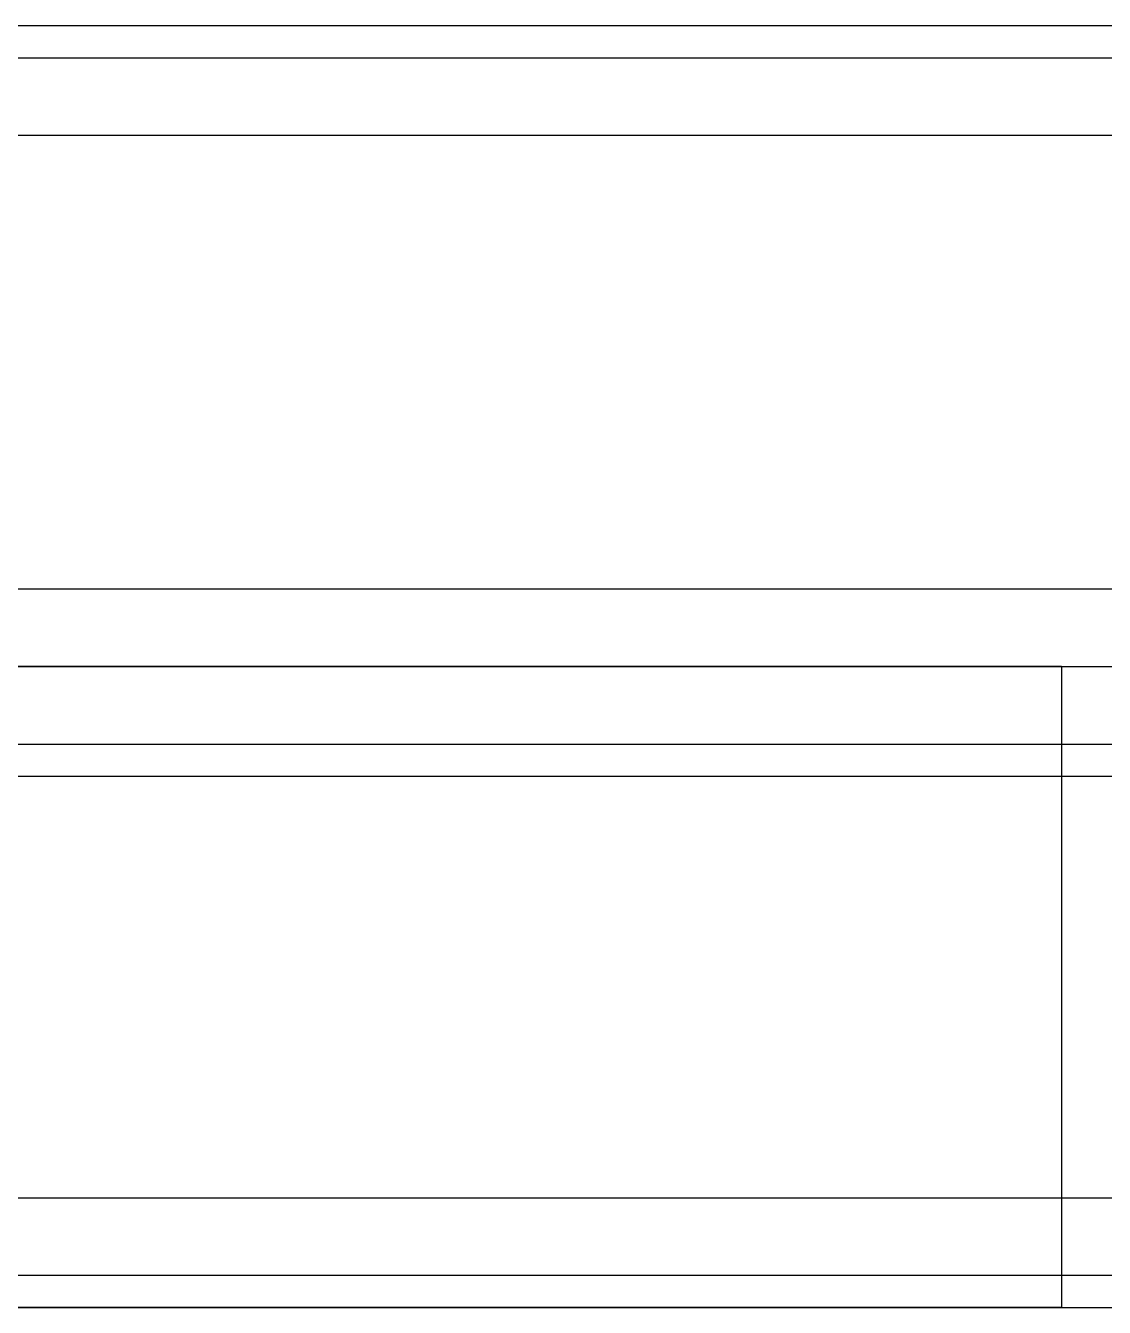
# Model space of a CAD drawing. Header units: millimetres. Extents: x -2000 to 0, y -2 to 2.
# Drawn here: x -376.187 to -372.191, y -2.375 to 2.375 of the extents above; entities that cross this region are included whole.
import ezdxf

# ---------------------------------------------------------------- set-up
doc = ezdxf.new("R2010")
doc.units = ezdxf.units.MM
doc.header["$MEASUREMENT"] = 0
doc.layers.add('2 Meter Open Rail', color=7, linetype='Continuous')

msp = doc.modelspace()

# ---------------------------------------------------------------- linework, layer by layer
at = {"layer": '2 Meter Open Rail', "lineweight": 30}
for p, q in [((-1000, 2.375, 69.9355), (0, 2.375, 69.9355)), ((-2000, 2.375, 20.122), (0, 2.375, 20.122)), ((-2000, 2.375, 19.9355), (0, 2.375, 19.9355)), ((-1000, 2.375, 70.122), (0, 2.375, 70.122)), ((-2000, 2.256, 20.4094), (0, 2.256, 20.4094)), ((-1000, 2.256, 70.4094), (0, 2.256, 70.4094)), ((-2000, 1.9686, 19.5291), (0, 1.9686, 19.5291)), ((-1000, 1.9686, 69.5291), (0, 1.9686, 69.5291)), ((-2000, 0.2874, 22.378), (0, 0.2874, 22.378)), ((-1000, 0.2874, 72.378), (0, 0.2874, 72.378)), ((-2000, 0, 19.5291), (0, 0, 19.5291)), ((-1000, 0, 69.5291), (0, 0, 69.5291)), ((-376.1574, 0, 65.4882), (-376.2171, 0, 65.4583)), ((-376.0971, 0, 65.5165), (-376.1574, 0, 65.4882)), ((-376.0365, 0, 65.5432), (-376.0971, 0, 65.5165)), ((-375.9755, 0, 65.5682), (-376.0365, 0, 65.5432)), ((-375.9142, 0, 65.5916), (-375.9755, 0, 65.5682)), ((-375.8526, 0, 65.6134), (-375.9142, 0, 65.5916)), ((-375.791, 0, 65.6335), (-375.8526, 0, 65.6134)), ((-375.7292, 0, 65.652), (-375.791, 0, 65.6335)), ((-375.6673, 0, 65.6689), (-375.7292, 0, 65.652)), ((-375.6055, 0, 65.6842), (-375.6673, 0, 65.6689)), ((-375.5438, 0, 65.6979), (-375.6055, 0, 65.6842)), ((-375.4822, 0, 65.7101), (-375.5438, 0, 65.6979)), ((-375.4208, 0, 65.7207), (-375.4822, 0, 65.7101)), ((-375.3596, 0, 65.7298), (-375.4208, 0, 65.7207)), ((-375.2987, 0, 65.7374), (-375.3596, 0, 65.7298)), ((-375.2381, 0, 65.7436), (-375.2987, 0, 65.7374)), ((-375.1779, 0, 65.7483), (-375.2381, 0, 65.7436)), ((-375.1181, 0, 65.7517), (-375.1779, 0, 65.7483)), ((-375.0588, 0, 65.7536), (-375.1181, 0, 65.7517)), ((-375, 0, 65.7543), (-375.0588, 0, 65.7536)), ((-374.9412, 0, 65.7536), (-375, 0, 65.7543)), ((-374.8819, 0, 65.7517), (-374.9412, 0, 65.7536)), ((-374.8221, 0, 65.7483), (-374.8819, 0, 65.7517)), ((-374.7619, 0, 65.7436), (-374.8221, 0, 65.7483)), ((-374.7013, 0, 65.7374), (-374.7619, 0, 65.7436)), ((-374.6404, 0, 65.7298), (-374.7013, 0, 65.7374)), ((-374.5792, 0, 65.7207), (-374.6404, 0, 65.7298)), ((-374.5178, 0, 65.7101), (-374.5792, 0, 65.7207)), ((-374.4562, 0, 65.6979), (-374.5178, 0, 65.7101)), ((-374.3945, 0, 65.6842), (-374.4562, 0, 65.6979)), ((-374.3327, 0, 65.6689), (-374.3945, 0, 65.6842)), ((-374.2708, 0, 65.652), (-374.3327, 0, 65.6689)), ((-374.209, 0, 65.6335), (-374.2708, 0, 65.652)), ((-374.1474, 0, 65.6134), (-374.209, 0, 65.6335)), ((-374.0858, 0, 65.5916), (-374.1474, 0, 65.6134)), ((-374.0245, 0, 65.5682), (-374.0858, 0, 65.5916)), ((-373.9635, 0, 65.5432), (-374.0245, 0, 65.5682)), ((-373.9029, 0, 65.5165), (-373.9635, 0, 65.5432)), ((-373.8426, 0, 65.4882), (-373.9029, 0, 65.5165)), ((-373.7829, 0, 65.4583), (-373.8426, 0, 65.4882)), ((-373.7236, 0, 65.4267), (-373.7829, 0, 65.4583)), ((-373.665, 0, 65.3935), (-373.7236, 0, 65.4267)), ((-373.6071, 0, 65.3587), (-373.665, 0, 65.3935)), ((-373.5499, 0, 65.3223), (-373.6071, 0, 65.3587)), ((-373.4935, 0, 65.2844), (-373.5499, 0, 65.3223)), ((-373.438, 0, 65.245), (-373.4935, 0, 65.2844)), ((-373.3833, 0, 65.204), (-373.438, 0, 65.245)), ((-373.3297, 0, 65.1616), (-373.3833, 0, 65.204)), ((-373.2771, 0, 65.1178), (-373.3297, 0, 65.1616)), ((-373.2256, 0, 65.0726), (-373.2771, 0, 65.1178)), ((-373.1753, 0, 65.026), (-373.2256, 0, 65.0726)), ((-373.1262, 0, 64.9781), (-373.1753, 0, 65.026)), ((-373.0783, 0, 64.929), (-373.1262, 0, 64.9781)), ((-373.0317, 0, 64.8787), (-373.0783, 0, 64.929)), ((-372.9865, 0, 64.8272), (-373.0317, 0, 64.8787)), ((-372.9427, 0, 64.7746), (-372.9865, 0, 64.8272)), ((-372.9003, 0, 64.721), (-372.9427, 0, 64.7746)), ((-372.8593, 0, 64.6663), (-372.9003, 0, 64.721)), ((-372.8199, 0, 64.6108), (-372.8593, 0, 64.6663)), ((-372.782, 0, 64.5544), (-372.8199, 0, 64.6108)), ((-372.7456, 0, 64.4972), (-372.782, 0, 64.5544)), ((-372.7108, 0, 64.4393), (-372.7456, 0, 64.4972)), ((-372.6776, 0, 64.3807), (-372.7108, 0, 64.4393)), ((-372.646, 0, 64.3214), (-372.6776, 0, 64.3807)), ((-372.6161, 0, 64.2617), (-372.646, 0, 64.3214)), ((-372.5878, 0, 64.2014), (-372.6161, 0, 64.2617)), ((-372.5611, 0, 64.1408), (-372.5878, 0, 64.2014)), ((-372.5361, 0, 64.0798), (-372.5611, 0, 64.1408)), ((-372.5127, 0, 64.0185), (-372.5361, 0, 64.0798)), ((-372.4909, 0, 63.9569), (-372.5127, 0, 64.0185)), ((-372.4708, 0, 63.8953), (-372.4909, 0, 63.9569)), ((-372.4523, 0, 63.8335), (-372.4708, 0, 63.8953)), ((-372.4354, 0, 63.7716), (-372.4523, 0, 63.8335)), ((-372.4201, 0, 63.7098), (-372.4354, 0, 63.7716)), ((-372.4064, 0, 63.6481), (-372.4201, 0, 63.7098)), ((-372.3942, 0, 63.5865), (-372.4064, 0, 63.6481)), ((-372.3836, 0, 63.5251), (-372.3942, 0, 63.5865)), ((-372.3745, 0, 63.4639), (-372.3836, 0, 63.5251)), ((-372.3669, 0, 63.403), (-372.3745, 0, 63.4639)), ((-372.3607, 0, 63.3424), (-372.3669, 0, 63.403)), ((-372.356, 0, 63.2822), (-372.3607, 0, 63.3424)), ((-372.3526, 0, 63.2224), (-372.356, 0, 63.2822)), ((-372.3507, 0, 63.1631), (-372.3526, 0, 63.2224)), ((-372.35, 0, 56.4043), (-372.3507, 0, 63.1631)), ((-2000, 0, 0.4064), (0, 0, 0.4064)), ((-1000, 0, 50.4064), (0, 0, 50.4064)), ((-376.1574, 0, 15.4882), (-376.2171, 0, 15.4583)), ((-376.2171, 0, 4.0503), (-376.1574, 0, 4.0204)), ((-376.2171, 0, 54.0503), (-376.1574, 0, 54.0204)), ((-376.0971, 0, 15.5165), (-376.1574, 0, 15.4882)), ((-376.1574, 0, 4.0204), (-376.0971, 0, 3.9921)), ((-376.1574, 0, 54.0204), (-376.0971, 0, 53.9921)), ((-376.0365, 0, 15.5432), (-376.0971, 0, 15.5165)), ((-376.0971, 0, 3.9921), (-376.0365, 0, 3.9654)), ((-376.0971, 0, 53.9921), (-376.0365, 0, 53.9654)), ((-375.9755, 0, 15.5682), (-376.0365, 0, 15.5432)), ((-376.0365, 0, 3.9654), (-375.9755, 0, 3.9404)), ((-376.0365, 0, 53.9654), (-375.9755, 0, 53.9404)), ((-375.9142, 0, 15.5916), (-375.9755, 0, 15.5682)), ((-375.9755, 0, 3.9404), (-375.9142, 0, 3.917)), ((-375.9755, 0, 53.9404), (-375.9142, 0, 53.917)), ((-375.8526, 0, 15.6134), (-375.9142, 0, 15.5916)), ((-375.9142, 0, 3.917), (-375.8526, 0, 3.8952)), ((-375.9142, 0, 53.917), (-375.8526, 0, 53.8952)), ((-375.791, 0, 15.6335), (-375.8526, 0, 15.6134)), ((-375.8526, 0, 3.8952), (-375.791, 0, 3.8751)), ((-375.8526, 0, 53.8952), (-375.791, 0, 53.8751)), ((-375.7292, 0, 15.652), (-375.791, 0, 15.6335)), ((-375.791, 0, 3.8751), (-375.7292, 0, 3.8566)), ((-375.791, 0, 53.8751), (-375.7292, 0, 53.8566)), ((-375.6673, 0, 15.6689), (-375.7292, 0, 15.652)), ((-375.7292, 0, 3.8566), (-375.6673, 0, 3.8397)), ((-375.7292, 0, 53.8566), (-375.6673, 0, 53.8397)), ((-375.6055, 0, 15.6842), (-375.6673, 0, 15.6689)), ((-375.6673, 0, 3.8397), (-375.6055, 0, 3.8244)), ((-375.6673, 0, 53.8397), (-375.6055, 0, 53.8244)), ((-375.5438, 0, 15.6979), (-375.6055, 0, 15.6842)), ((-375.6055, 0, 3.8244), (-375.5438, 0, 3.8107)), ((-375.6055, 0, 53.8244), (-375.5438, 0, 53.8107)), ((-375.4822, 0, 15.7101), (-375.5438, 0, 15.6979)), ((-375.5438, 0, 3.8107), (-375.4822, 0, 3.7985)), ((-375.5438, 0, 53.8107), (-375.4822, 0, 53.7985)), ((-375.4208, 0, 15.7207), (-375.4822, 0, 15.7101)), ((-375.4822, 0, 3.7985), (-375.4208, 0, 3.7879)), ((-375.4822, 0, 53.7985), (-375.4208, 0, 53.7879)), ((-375.3596, 0, 15.7298), (-375.4208, 0, 15.7207)), ((-375.4208, 0, 3.7879), (-375.3596, 0, 3.7788)), ((-375.4208, 0, 53.7879), (-375.3596, 0, 53.7788)), ((-375.2987, 0, 15.7374), (-375.3596, 0, 15.7298)), ((-375.3596, 0, 3.7788), (-375.2987, 0, 3.7712)), ((-375.3596, 0, 53.7788), (-375.2987, 0, 53.7712)), ((-375.2381, 0, 15.7436), (-375.2987, 0, 15.7374)), ((-375.2987, 0, 3.7712), (-375.2381, 0, 3.765)), ((-375.2987, 0, 53.7712), (-375.2381, 0, 53.765)), ((-375.1779, 0, 15.7483), (-375.2381, 0, 15.7436)), ((-375.2381, 0, 3.765), (-375.1779, 0, 3.7603)), ((-375.2381, 0, 53.765), (-375.1779, 0, 53.7603)), ((-375.1181, 0, 15.7517), (-375.1779, 0, 15.7483)), ((-375.1779, 0, 3.7603), (-375.1181, 0, 3.7569)), ((-375.1779, 0, 53.7603), (-375.1181, 0, 53.7569)), ((-375.0588, 0, 15.7536), (-375.1181, 0, 15.7517)), ((-375.1181, 0, 3.7569), (-375.0588, 0, 3.755)), ((-375.1181, 0, 53.7569), (-375.0588, 0, 53.755)), ((-375, 0, 15.7543), (-375.0588, 0, 15.7536)), ((-375.0588, 0, 3.755), (-375, 0, 3.7543)), ((-375.0588, 0, 53.755), (-375, 0, 53.7543)), ((-374.9412, 0, 15.7536), (-375, 0, 15.7543)), ((-375, 0, 3.7543), (-374.9412, 0, 3.755)), ((-375, 0, 53.7543), (-374.9412, 0, 53.755)), ((-374.8819, 0, 15.7517), (-374.9412, 0, 15.7536)), ((-374.9412, 0, 3.755), (-374.8819, 0, 3.7569)), ((-374.9412, 0, 53.755), (-374.8819, 0, 53.7569)), ((-374.8221, 0, 15.7483), (-374.8819, 0, 15.7517)), ((-374.8819, 0, 3.7569), (-374.8221, 0, 3.7603)), ((-374.8819, 0, 53.7569), (-374.8221, 0, 53.7603)), ((-374.7619, 0, 15.7436), (-374.8221, 0, 15.7483)), ((-374.8221, 0, 3.7603), (-374.7619, 0, 3.765)), ((-374.8221, 0, 53.7603), (-374.7619, 0, 53.765)), ((-374.7013, 0, 15.7374), (-374.7619, 0, 15.7436)), ((-374.7619, 0, 3.765), (-374.7013, 0, 3.7712)), ((-374.7619, 0, 53.765), (-374.7013, 0, 53.7712)), ((-374.6404, 0, 15.7298), (-374.7013, 0, 15.7374)), ((-374.7013, 0, 3.7712), (-374.6404, 0, 3.7788)), ((-374.7013, 0, 53.7712), (-374.6404, 0, 53.7788)), ((-374.5792, 0, 15.7207), (-374.6404, 0, 15.7298)), ((-374.6404, 0, 3.7788), (-374.5792, 0, 3.7879)), ((-374.6404, 0, 53.7788), (-374.5792, 0, 53.7879)), ((-374.5178, 0, 15.7101), (-374.5792, 0, 15.7207)), ((-374.5792, 0, 3.7879), (-374.5178, 0, 3.7985)), ((-374.5792, 0, 53.7879), (-374.5178, 0, 53.7985)), ((-374.4562, 0, 15.6979), (-374.5178, 0, 15.7101)), ((-374.5178, 0, 3.7985), (-374.4562, 0, 3.8107)), ((-374.5178, 0, 53.7985), (-374.4562, 0, 53.8107)), ((-374.3945, 0, 15.6842), (-374.4562, 0, 15.6979)), ((-374.4562, 0, 3.8107), (-374.3945, 0, 3.8244)), ((-374.4562, 0, 53.8107), (-374.3945, 0, 53.8244)), ((-374.3327, 0, 15.6689), (-374.3945, 0, 15.6842)), ((-374.3945, 0, 3.8244), (-374.3327, 0, 3.8397)), ((-374.3945, 0, 53.8244), (-374.3327, 0, 53.8397)), ((-374.2708, 0, 15.652), (-374.3327, 0, 15.6689)), ((-374.3327, 0, 3.8397), (-374.2708, 0, 3.8566)), ((-374.3327, 0, 53.8397), (-374.2708, 0, 53.8566)), ((-374.209, 0, 15.6335), (-374.2708, 0, 15.652)), ((-374.2708, 0, 3.8566), (-374.209, 0, 3.8751)), ((-374.2708, 0, 53.8566), (-374.209, 0, 53.8751)), ((-374.1474, 0, 15.6134), (-374.209, 0, 15.6335)), ((-374.209, 0, 3.8751), (-374.1474, 0, 3.8952)), ((-374.209, 0, 53.8751), (-374.1474, 0, 53.8952)), ((-374.0858, 0, 15.5916), (-374.1474, 0, 15.6134)), ((-374.1474, 0, 3.8952), (-374.0858, 0, 3.917)), ((-374.1474, 0, 53.8952), (-374.0858, 0, 53.917)), ((-374.0245, 0, 15.5682), (-374.0858, 0, 15.5916)), ((-374.0858, 0, 3.917), (-374.0245, 0, 3.9404)), ((-374.0858, 0, 53.917), (-374.0245, 0, 53.9404)), ((-373.9635, 0, 15.5432), (-374.0245, 0, 15.5682)), ((-374.0245, 0, 3.9404), (-373.9635, 0, 3.9654)), ((-374.0245, 0, 53.9404), (-373.9635, 0, 53.9654)), ((-373.9029, 0, 15.5165), (-373.9635, 0, 15.5432)), ((-373.9635, 0, 3.9654), (-373.9029, 0, 3.9921)), ((-373.9635, 0, 53.9654), (-373.9029, 0, 53.9921)), ((-373.8426, 0, 15.4882), (-373.9029, 0, 15.5165)), ((-373.9029, 0, 3.9921), (-373.8426, 0, 4.0204)), ((-373.9029, 0, 53.9921), (-373.8426, 0, 54.0204)), ((-373.7829, 0, 15.4583), (-373.8426, 0, 15.4882)), ((-373.8426, 0, 4.0204), (-373.7829, 0, 4.0503)), ((-373.8426, 0, 54.0204), (-373.7829, 0, 54.0503)), ((-373.7236, 0, 15.4267), (-373.7829, 0, 15.4583)), ((-373.7829, 0, 4.0503), (-373.7236, 0, 4.0819)), ((-373.7829, 0, 54.0503), (-373.7236, 0, 54.0819)), ((-373.665, 0, 15.3935), (-373.7236, 0, 15.4267)), ((-373.7236, 0, 4.0819), (-373.665, 0, 4.1151)), ((-373.7236, 0, 54.0819), (-373.665, 0, 54.1151)), ((-373.6071, 0, 15.3587), (-373.665, 0, 15.3935)), ((-373.665, 0, 4.1151), (-373.6071, 0, 4.1499)), ((-373.665, 0, 54.1151), (-373.6071, 0, 54.1499)), ((-373.5499, 0, 15.3223), (-373.6071, 0, 15.3587)), ((-373.6071, 0, 4.1499), (-373.5499, 0, 4.1863)), ((-373.6071, 0, 54.1499), (-373.5499, 0, 54.1863)), ((-373.4935, 0, 15.2844), (-373.5499, 0, 15.3223)), ((-373.5499, 0, 4.1863), (-373.4935, 0, 4.2242)), ((-373.5499, 0, 54.1863), (-373.4935, 0, 54.2242)), ((-373.438, 0, 15.245), (-373.4935, 0, 15.2844)), ((-373.4935, 0, 4.2242), (-373.438, 0, 4.2636)), ((-373.4935, 0, 54.2242), (-373.438, 0, 54.2636)), ((-373.3833, 0, 15.204), (-373.438, 0, 15.245)), ((-373.438, 0, 4.2636), (-373.3833, 0, 4.3046)), ((-373.438, 0, 54.2636), (-373.3833, 0, 54.3046)), ((-373.3297, 0, 15.1616), (-373.3833, 0, 15.204)), ((-373.3833, 0, 4.3046), (-373.3297, 0, 4.347)), ((-373.3833, 0, 54.3046), (-373.3297, 0, 54.347)), ((-373.2771, 0, 15.1178), (-373.3297, 0, 15.1616)), ((-373.3297, 0, 4.347), (-373.2771, 0, 4.3908)), ((-373.3297, 0, 54.347), (-373.2771, 0, 54.3908)), ((-373.2256, 0, 15.0726), (-373.2771, 0, 15.1178)), ((-373.2771, 0, 4.3908), (-373.2256, 0, 4.436)), ((-373.2771, 0, 54.3908), (-373.2256, 0, 54.436)), ((-373.1753, 0, 15.026), (-373.2256, 0, 15.0726)), ((-373.2256, 0, 4.436), (-373.1753, 0, 4.4826)), ((-373.2256, 0, 54.436), (-373.1753, 0, 54.4826)), ((-373.1262, 0, 14.9781), (-373.1753, 0, 15.026)), ((-373.1753, 0, 4.4826), (-373.1262, 0, 4.5305)), ((-373.1753, 0, 54.4826), (-373.1262, 0, 54.5305)), ((-373.0783, 0, 14.929), (-373.1262, 0, 14.9781)), ((-373.1262, 0, 4.5305), (-373.0783, 0, 4.5796)), ((-373.1262, 0, 54.5305), (-373.0783, 0, 54.5796)), ((-373.0317, 0, 14.8787), (-373.0783, 0, 14.929)), ((-373.0783, 0, 4.5796), (-373.0317, 0, 4.6299)), ((-373.0783, 0, 54.5796), (-373.0317, 0, 54.6299)), ((-372.9865, 0, 14.8272), (-373.0317, 0, 14.8787)), ((-373.0317, 0, 4.6299), (-372.9865, 0, 4.6814)), ((-373.0317, 0, 54.6299), (-372.9865, 0, 54.6814)), ((-372.9427, 0, 14.7746), (-372.9865, 0, 14.8272)), ((-372.9865, 0, 4.6814), (-372.9427, 0, 4.734)), ((-372.9865, 0, 54.6814), (-372.9427, 0, 54.734)), ((-372.9003, 0, 14.721), (-372.9427, 0, 14.7746)), ((-372.9427, 0, 4.734), (-372.9003, 0, 4.7876)), ((-372.9427, 0, 54.734), (-372.9003, 0, 54.7876)), ((-372.8593, 0, 14.6663), (-372.9003, 0, 14.721)), ((-372.9003, 0, 4.7876), (-372.8593, 0, 4.8423)), ((-372.9003, 0, 54.7876), (-372.8593, 0, 54.8423)), ((-372.8199, 0, 14.6108), (-372.8593, 0, 14.6663)), ((-372.8593, 0, 4.8423), (-372.8199, 0, 4.8978)), ((-372.8593, 0, 54.8423), (-372.8199, 0, 54.8978)), ((-372.782, 0, 14.5544), (-372.8199, 0, 14.6108)), ((-372.8199, 0, 4.8978), (-372.782, 0, 4.9542)), ((-372.8199, 0, 54.8978), (-372.782, 0, 54.9542)), ((-372.7456, 0, 14.4972), (-372.782, 0, 14.5544)), ((-372.782, 0, 4.9542), (-372.7456, 0, 5.0114)), ((-372.782, 0, 54.9542), (-372.7456, 0, 55.0114)), ((-372.7108, 0, 14.4393), (-372.7456, 0, 14.4972)), ((-372.7456, 0, 5.0114), (-372.7108, 0, 5.0693)), ((-372.7456, 0, 55.0114), (-372.7108, 0, 55.0693)), ((-372.6776, 0, 14.3807), (-372.7108, 0, 14.4393)), ((-372.7108, 0, 5.0693), (-372.6776, 0, 5.1279)), ((-372.7108, 0, 55.0693), (-372.6776, 0, 55.1279)), ((-372.646, 0, 14.3214), (-372.6776, 0, 14.3807)), ((-372.6776, 0, 5.1279), (-372.646, 0, 5.1872)), ((-372.6776, 0, 55.1279), (-372.646, 0, 55.1872)), ((-372.6161, 0, 14.2617), (-372.646, 0, 14.3214)), ((-372.646, 0, 5.1872), (-372.6161, 0, 5.2469)), ((-372.646, 0, 55.1872), (-372.6161, 0, 55.2469)), ((-372.5878, 0, 14.2014), (-372.6161, 0, 14.2617)), ((-372.6161, 0, 5.2469), (-372.5878, 0, 5.3072)), ((-372.6161, 0, 55.2469), (-372.5878, 0, 55.3072)), ((-372.5611, 0, 14.1408), (-372.5878, 0, 14.2014)), ((-372.5878, 0, 5.3072), (-372.5611, 0, 5.3678)), ((-372.5878, 0, 55.3072), (-372.5611, 0, 55.3678)), ((-372.5361, 0, 14.0798), (-372.5611, 0, 14.1408)), ((-372.5611, 0, 5.3678), (-372.5361, 0, 5.4288)), ((-372.5611, 0, 55.3678), (-372.5361, 0, 55.4288)), ((-372.5127, 0, 14.0185), (-372.5361, 0, 14.0798)), ((-372.5361, 0, 5.4288), (-372.5127, 0, 5.4901)), ((-372.5361, 0, 55.4288), (-372.5127, 0, 55.4901)), ((-372.4909, 0, 13.9569), (-372.5127, 0, 14.0185)), ((-372.5127, 0, 5.4901), (-372.4909, 0, 5.5517)), ((-372.5127, 0, 55.4901), (-372.4909, 0, 55.5517)), ((-372.4708, 0, 13.8953), (-372.4909, 0, 13.9569)), ((-372.4909, 0, 5.5517), (-372.4708, 0, 5.6133)), ((-372.4909, 0, 55.5517), (-372.4708, 0, 55.6133)), ((-372.4523, 0, 13.8335), (-372.4708, 0, 13.8953)), ((-372.4708, 0, 5.6133), (-372.4523, 0, 5.6751)), ((-372.4708, 0, 55.6133), (-372.4523, 0, 55.6751)), ((-372.4354, 0, 13.7716), (-372.4523, 0, 13.8335)), ((-372.4523, 0, 5.6751), (-372.4354, 0, 5.737)), ((-372.4523, 0, 55.6751), (-372.4354, 0, 55.737)), ((-372.4201, 0, 13.7098), (-372.4354, 0, 13.7716)), ((-372.4354, 0, 5.737), (-372.4201, 0, 5.7988)), ((-372.4354, 0, 55.737), (-372.4201, 0, 55.7988)), ((-372.4064, 0, 13.6481), (-372.4201, 0, 13.7098)), ((-372.4201, 0, 5.7988), (-372.4064, 0, 5.8605)), ((-372.4201, 0, 55.7988), (-372.4064, 0, 55.8605)), ((-372.3942, 0, 13.5865), (-372.4064, 0, 13.6481)), ((-372.4064, 0, 5.8605), (-372.3942, 0, 5.9221)), ((-372.4064, 0, 55.8605), (-372.3942, 0, 55.9221)), ((-372.3836, 0, 13.5251), (-372.3942, 0, 13.5865)), ((-372.3942, 0, 5.9221), (-372.3836, 0, 5.9835)), ((-372.3942, 0, 55.9221), (-372.3836, 0, 55.9835)), ((-372.3745, 0, 13.4639), (-372.3836, 0, 13.5251)), ((-372.3836, 0, 5.9835), (-372.3745, 0, 6.0447)), ((-372.3836, 0, 55.9835), (-372.3745, 0, 56.0447)), ((-372.3669, 0, 13.403), (-372.3745, 0, 13.4639)), ((-372.3745, 0, 6.0447), (-372.3669, 0, 6.1056)), ((-372.3745, 0, 56.0447), (-372.3669, 0, 56.1056)), ((-372.3607, 0, 13.3424), (-372.3669, 0, 13.403)), ((-372.3669, 0, 6.1056), (-372.3607, 0, 6.1662)), ((-372.3669, 0, 56.1056), (-372.3607, 0, 56.1662)), ((-372.356, 0, 13.2822), (-372.3607, 0, 13.3424)), ((-372.3607, 0, 6.1662), (-372.356, 0, 6.2264)), ((-372.3607, 0, 56.1662), (-372.356, 0, 56.2264)), ((-372.3526, 0, 13.2224), (-372.356, 0, 13.2822)), ((-372.356, 0, 6.2264), (-372.3526, 0, 6.2862)), ((-372.356, 0, 56.2264), (-372.3526, 0, 56.2862)), ((-372.3507, 0, 13.1631), (-372.3526, 0, 13.2224)), ((-372.3526, 0, 6.2862), (-372.3507, 0, 6.3455)), ((-372.3526, 0, 56.2862), (-372.3507, 0, 56.3455)), ((-372.35, 0, 6.4043), (-372.3507, 0, 13.1631)), ((-372.3507, 0, 6.3455), (-372.35, 0, 6.4043)), ((-372.3507, 0, 56.3455), (-372.35, 0, 56.4043)), ((-372.35, 0, 6.4043), (-372.35, -2.375, 6.4043)), ((-372.35, 0, 13.1043), (-372.35, -2.375, 13.1043)), ((-372.35, 0, 56.4043), (-372.35, -2.375, 56.4043)), ((-372.35, 0, 63.1043), (-372.35, -2.375, 63.1043)), ((-2000, -0.2874, 22.378), (0, -0.2874, 22.378)), ((-1000, -0.2874, 72.378), (0, -0.2874, 72.378)), ((-2000, -0.4064), (0, -0.4064)), ((-1000, -0.4064, 50), (0, -0.4064, 50)), ((-2000, -1.9686), (0, -1.9686)), ((-1000, -1.9686, 50), (0, -1.9686, 50)), ((-2000, -2.256, 20.4094), (0, -2.256, 20.4094)), ((-1000, -2.256, 70.4094), (0, -2.256, 70.4094)), ((-2000, -2.375, 0.4064), (0, -2.375, 0.4064)), ((-2000, -2.375, 20.122), (0, -2.375, 20.122)), ((-1000, -2.375, 50.4064), (0, -2.375, 50.4064)), ((-1000, -2.375, 70.122), (0, -2.375, 70.122)), ((-376.1574, -2.375, 4.0204), (-376.2171, -2.375, 4.0503)), ((-376.2171, -2.375, 15.4583), (-376.1574, -2.375, 15.4882)), ((-376.1574, -2.375, 54.0204), (-376.2171, -2.375, 54.0503)), ((-376.2171, -2.375, 65.4583), (-376.1574, -2.375, 65.4882)), ((-376.0971, -2.375, 3.9921), (-376.1574, -2.375, 4.0204)), ((-376.1574, -2.375, 15.4882), (-376.0971, -2.375, 15.5165)), ((-376.0971, -2.375, 53.9921), (-376.1574, -2.375, 54.0204)), ((-376.1574, -2.375, 65.4882), (-376.0971, -2.375, 65.5165)), ((-376.0365, -2.375, 3.9654), (-376.0971, -2.375, 3.9921)), ((-376.0971, -2.375, 15.5165), (-376.0365, -2.375, 15.5432)), ((-376.0365, -2.375, 53.9654), (-376.0971, -2.375, 53.9921)), ((-376.0971, -2.375, 65.5165), (-376.0365, -2.375, 65.5432)), ((-375.9755, -2.375, 3.9404), (-376.0365, -2.375, 3.9654)), ((-376.0365, -2.375, 15.5432), (-375.9755, -2.375, 15.5682)), ((-375.9755, -2.375, 53.9404), (-376.0365, -2.375, 53.9654)), ((-376.0365, -2.375, 65.5432), (-375.9755, -2.375, 65.5682)), ((-375.9142, -2.375, 3.917), (-375.9755, -2.375, 3.9404)), ((-375.9755, -2.375, 15.5682), (-375.9142, -2.375, 15.5916)), ((-375.9142, -2.375, 53.917), (-375.9755, -2.375, 53.9404)), ((-375.9755, -2.375, 65.5682), (-375.9142, -2.375, 65.5916)), ((-375.8526, -2.375, 3.8952), (-375.9142, -2.375, 3.917)), ((-375.9142, -2.375, 15.5916), (-375.8526, -2.375, 15.6134)), ((-375.8526, -2.375, 53.8952), (-375.9142, -2.375, 53.917)), ((-375.9142, -2.375, 65.5916), (-375.8526, -2.375, 65.6134)), ((-375.791, -2.375, 3.8751), (-375.8526, -2.375, 3.8952)), ((-375.8526, -2.375, 15.6134), (-375.791, -2.375, 15.6335)), ((-375.791, -2.375, 53.8751), (-375.8526, -2.375, 53.8952)), ((-375.8526, -2.375, 65.6134), (-375.791, -2.375, 65.6335)), ((-375.7292, -2.375, 3.8566), (-375.791, -2.375, 3.8751)), ((-375.791, -2.375, 15.6335), (-375.7292, -2.375, 15.652)), ((-375.7292, -2.375, 53.8566), (-375.791, -2.375, 53.8751)), ((-375.791, -2.375, 65.6335), (-375.7292, -2.375, 65.652)), ((-375.6673, -2.375, 3.8397), (-375.7292, -2.375, 3.8566)), ((-375.7292, -2.375, 15.652), (-375.6673, -2.375, 15.6689)), ((-375.6673, -2.375, 53.8397), (-375.7292, -2.375, 53.8566)), ((-375.7292, -2.375, 65.652), (-375.6673, -2.375, 65.6689)), ((-375.6055, -2.375, 3.8244), (-375.6673, -2.375, 3.8397)), ((-375.6673, -2.375, 15.6689), (-375.6055, -2.375, 15.6842)), ((-375.6055, -2.375, 53.8244), (-375.6673, -2.375, 53.8397)), ((-375.6673, -2.375, 65.6689), (-375.6055, -2.375, 65.6842)), ((-375.5438, -2.375, 3.8107), (-375.6055, -2.375, 3.8244)), ((-375.6055, -2.375, 15.6842), (-375.5438, -2.375, 15.6979)), ((-375.5438, -2.375, 53.8107), (-375.6055, -2.375, 53.8244)), ((-375.6055, -2.375, 65.6842), (-375.5438, -2.375, 65.6979)), ((-375.4822, -2.375, 3.7985), (-375.5438, -2.375, 3.8107)), ((-375.5438, -2.375, 15.6979), (-375.4822, -2.375, 15.7101)), ((-375.4822, -2.375, 53.7985), (-375.5438, -2.375, 53.8107)), ((-375.5438, -2.375, 65.6979), (-375.4822, -2.375, 65.7101)), ((-375.4208, -2.375, 3.7879), (-375.4822, -2.375, 3.7985)), ((-375.4822, -2.375, 15.7101), (-375.4208, -2.375, 15.7207)), ((-375.4208, -2.375, 53.7879), (-375.4822, -2.375, 53.7985)), ((-375.4822, -2.375, 65.7101), (-375.4208, -2.375, 65.7207)), ((-375.3596, -2.375, 3.7788), (-375.4208, -2.375, 3.7879)), ((-375.4208, -2.375, 15.7207), (-375.3596, -2.375, 15.7298)), ((-375.3596, -2.375, 53.7788), (-375.4208, -2.375, 53.7879)), ((-375.4208, -2.375, 65.7207), (-375.3596, -2.375, 65.7298)), ((-375.2987, -2.375, 3.7712), (-375.3596, -2.375, 3.7788)), ((-375.3596, -2.375, 15.7298), (-375.2987, -2.375, 15.7374)), ((-375.2987, -2.375, 53.7712), (-375.3596, -2.375, 53.7788)), ((-375.3596, -2.375, 65.7298), (-375.2987, -2.375, 65.7374)), ((-375.2381, -2.375, 3.765), (-375.2987, -2.375, 3.7712)), ((-375.2987, -2.375, 15.7374), (-375.2381, -2.375, 15.7436)), ((-375.2381, -2.375, 53.765), (-375.2987, -2.375, 53.7712)), ((-375.2987, -2.375, 65.7374), (-375.2381, -2.375, 65.7436)), ((-375.1779, -2.375, 3.7603), (-375.2381, -2.375, 3.765)), ((-375.2381, -2.375, 15.7436), (-375.1779, -2.375, 15.7483)), ((-375.1779, -2.375, 53.7603), (-375.2381, -2.375, 53.765)), ((-375.2381, -2.375, 65.7436), (-375.1779, -2.375, 65.7483)), ((-375.1181, -2.375, 3.7569), (-375.1779, -2.375, 3.7603)), ((-375.1779, -2.375, 15.7483), (-375.1181, -2.375, 15.7517)), ((-375.1181, -2.375, 53.7569), (-375.1779, -2.375, 53.7603)), ((-375.1779, -2.375, 65.7483), (-375.1181, -2.375, 65.7517)), ((-375.0588, -2.375, 3.755), (-375.1181, -2.375, 3.7569)), ((-375.1181, -2.375, 15.7517), (-375.0588, -2.375, 15.7536)), ((-375.0588, -2.375, 53.755), (-375.1181, -2.375, 53.7569)), ((-375.1181, -2.375, 65.7517), (-375.0588, -2.375, 65.7536)), ((-375, -2.375, 3.7543), (-375.0588, -2.375, 3.755)), ((-375.0588, -2.375, 15.7536), (-375, -2.375, 15.7543)), ((-375, -2.375, 53.7543), (-375.0588, -2.375, 53.755)), ((-375.0588, -2.375, 65.7536), (-375, -2.375, 65.7543)), ((-374.9412, -2.375, 3.755), (-375, -2.375, 3.7543)), ((-375, -2.375, 15.7543), (-374.9412, -2.375, 15.7536)), ((-374.9412, -2.375, 53.755), (-375, -2.375, 53.7543)), ((-375, -2.375, 65.7543), (-374.9412, -2.375, 65.7536)), ((-374.8819, -2.375, 3.7569), (-374.9412, -2.375, 3.755)), ((-374.9412, -2.375, 15.7536), (-374.8819, -2.375, 15.7517)), ((-374.8819, -2.375, 53.7569), (-374.9412, -2.375, 53.755)), ((-374.9412, -2.375, 65.7536), (-374.8819, -2.375, 65.7517)), ((-374.8221, -2.375, 3.7603), (-374.8819, -2.375, 3.7569)), ((-374.8819, -2.375, 15.7517), (-374.8221, -2.375, 15.7483)), ((-374.8221, -2.375, 53.7603), (-374.8819, -2.375, 53.7569)), ((-374.8819, -2.375, 65.7517), (-374.8221, -2.375, 65.7483)), ((-374.7619, -2.375, 3.765), (-374.8221, -2.375, 3.7603)), ((-374.8221, -2.375, 15.7483), (-374.7619, -2.375, 15.7436)), ((-374.7619, -2.375, 53.765), (-374.8221, -2.375, 53.7603)), ((-374.8221, -2.375, 65.7483), (-374.7619, -2.375, 65.7436)), ((-374.7013, -2.375, 3.7712), (-374.7619, -2.375, 3.765)), ((-374.7619, -2.375, 15.7436), (-374.7013, -2.375, 15.7374)), ((-374.7013, -2.375, 53.7712), (-374.7619, -2.375, 53.765)), ((-374.7619, -2.375, 65.7436), (-374.7013, -2.375, 65.7374)), ((-374.6404, -2.375, 3.7788), (-374.7013, -2.375, 3.7712)), ((-374.7013, -2.375, 15.7374), (-374.6404, -2.375, 15.7298)), ((-374.6404, -2.375, 53.7788), (-374.7013, -2.375, 53.7712)), ((-374.7013, -2.375, 65.7374), (-374.6404, -2.375, 65.7298)), ((-374.5792, -2.375, 3.7879), (-374.6404, -2.375, 3.7788)), ((-374.6404, -2.375, 15.7298), (-374.5792, -2.375, 15.7207)), ((-374.5792, -2.375, 53.7879), (-374.6404, -2.375, 53.7788)), ((-374.6404, -2.375, 65.7298), (-374.5792, -2.375, 65.7207)), ((-374.5178, -2.375, 3.7985), (-374.5792, -2.375, 3.7879)), ((-374.5792, -2.375, 15.7207), (-374.5178, -2.375, 15.7101)), ((-374.5178, -2.375, 53.7985), (-374.5792, -2.375, 53.7879)), ((-374.5792, -2.375, 65.7207), (-374.5178, -2.375, 65.7101)), ((-374.4562, -2.375, 3.8107), (-374.5178, -2.375, 3.7985)), ((-374.5178, -2.375, 15.7101), (-374.4562, -2.375, 15.6979)), ((-374.4562, -2.375, 53.8107), (-374.5178, -2.375, 53.7985)), ((-374.5178, -2.375, 65.7101), (-374.4562, -2.375, 65.6979)), ((-374.3945, -2.375, 3.8244), (-374.4562, -2.375, 3.8107)), ((-374.4562, -2.375, 15.6979), (-374.3945, -2.375, 15.6842)), ((-374.3945, -2.375, 53.8244), (-374.4562, -2.375, 53.8107)), ((-374.4562, -2.375, 65.6979), (-374.3945, -2.375, 65.6842)), ((-374.3327, -2.375, 3.8397), (-374.3945, -2.375, 3.8244)), ((-374.3945, -2.375, 15.6842), (-374.3327, -2.375, 15.6689)), ((-374.3327, -2.375, 53.8397), (-374.3945, -2.375, 53.8244)), ((-374.3945, -2.375, 65.6842), (-374.3327, -2.375, 65.6689)), ((-374.2708, -2.375, 3.8566), (-374.3327, -2.375, 3.8397)), ((-374.3327, -2.375, 15.6689), (-374.2708, -2.375, 15.652)), ((-374.2708, -2.375, 53.8566), (-374.3327, -2.375, 53.8397)), ((-374.3327, -2.375, 65.6689), (-374.2708, -2.375, 65.652)), ((-374.209, -2.375, 3.8751), (-374.2708, -2.375, 3.8566)), ((-374.2708, -2.375, 15.652), (-374.209, -2.375, 15.6335)), ((-374.209, -2.375, 53.8751), (-374.2708, -2.375, 53.8566)), ((-374.2708, -2.375, 65.652), (-374.209, -2.375, 65.6335)), ((-374.1474, -2.375, 3.8952), (-374.209, -2.375, 3.8751)), ((-374.209, -2.375, 15.6335), (-374.1474, -2.375, 15.6134)), ((-374.1474, -2.375, 53.8952), (-374.209, -2.375, 53.8751)), ((-374.209, -2.375, 65.6335), (-374.1474, -2.375, 65.6134)), ((-374.0858, -2.375, 3.917), (-374.1474, -2.375, 3.8952)), ((-374.1474, -2.375, 15.6134), (-374.0858, -2.375, 15.5916)), ((-374.0858, -2.375, 53.917), (-374.1474, -2.375, 53.8952)), ((-374.1474, -2.375, 65.6134), (-374.0858, -2.375, 65.5916)), ((-374.0245, -2.375, 3.9404), (-374.0858, -2.375, 3.917)), ((-374.0858, -2.375, 15.5916), (-374.0245, -2.375, 15.5682)), ((-374.0245, -2.375, 53.9404), (-374.0858, -2.375, 53.917)), ((-374.0858, -2.375, 65.5916), (-374.0245, -2.375, 65.5682)), ((-373.9635, -2.375, 3.9654), (-374.0245, -2.375, 3.9404)), ((-374.0245, -2.375, 15.5682), (-373.9635, -2.375, 15.5432)), ((-373.9635, -2.375, 53.9654), (-374.0245, -2.375, 53.9404)), ((-374.0245, -2.375, 65.5682), (-373.9635, -2.375, 65.5432)), ((-373.9029, -2.375, 3.9921), (-373.9635, -2.375, 3.9654)), ((-373.9635, -2.375, 15.5432), (-373.9029, -2.375, 15.5165)), ((-373.9029, -2.375, 53.9921), (-373.9635, -2.375, 53.9654)), ((-373.9635, -2.375, 65.5432), (-373.9029, -2.375, 65.5165)), ((-373.8426, -2.375, 4.0204), (-373.9029, -2.375, 3.9921)), ((-373.9029, -2.375, 15.5165), (-373.8426, -2.375, 15.4882)), ((-373.8426, -2.375, 54.0204), (-373.9029, -2.375, 53.9921)), ((-373.9029, -2.375, 65.5165), (-373.8426, -2.375, 65.4882)), ((-373.7829, -2.375, 4.0503), (-373.8426, -2.375, 4.0204)), ((-373.8426, -2.375, 15.4882), (-373.7829, -2.375, 15.4583)), ((-373.7829, -2.375, 54.0503), (-373.8426, -2.375, 54.0204)), ((-373.8426, -2.375, 65.4882), (-373.7829, -2.375, 65.4583)), ((-373.7236, -2.375, 4.0819), (-373.7829, -2.375, 4.0503)), ((-373.7829, -2.375, 15.4583), (-373.7236, -2.375, 15.4267)), ((-373.7236, -2.375, 54.0819), (-373.7829, -2.375, 54.0503)), ((-373.7829, -2.375, 65.4583), (-373.7236, -2.375, 65.4267)), ((-373.665, -2.375, 4.1151), (-373.7236, -2.375, 4.0819)), ((-373.7236, -2.375, 15.4267), (-373.665, -2.375, 15.3935)), ((-373.665, -2.375, 54.1151), (-373.7236, -2.375, 54.0819)), ((-373.7236, -2.375, 65.4267), (-373.665, -2.375, 65.3935)), ((-373.6071, -2.375, 4.1499), (-373.665, -2.375, 4.1151)), ((-373.665, -2.375, 15.3935), (-373.6071, -2.375, 15.3587)), ((-373.6071, -2.375, 54.1499), (-373.665, -2.375, 54.1151)), ((-373.665, -2.375, 65.3935), (-373.6071, -2.375, 65.3587)), ((-373.5499, -2.375, 4.1863), (-373.6071, -2.375, 4.1499)), ((-373.6071, -2.375, 15.3587), (-373.5499, -2.375, 15.3223)), ((-373.5499, -2.375, 54.1863), (-373.6071, -2.375, 54.1499)), ((-373.6071, -2.375, 65.3587), (-373.5499, -2.375, 65.3223)), ((-373.4935, -2.375, 4.2242), (-373.5499, -2.375, 4.1863)), ((-373.5499, -2.375, 15.3223), (-373.4935, -2.375, 15.2844)), ((-373.4935, -2.375, 54.2242), (-373.5499, -2.375, 54.1863)), ((-373.5499, -2.375, 65.3223), (-373.4935, -2.375, 65.2844)), ((-373.438, -2.375, 4.2636), (-373.4935, -2.375, 4.2242)), ((-373.4935, -2.375, 15.2844), (-373.438, -2.375, 15.245)), ((-373.438, -2.375, 54.2636), (-373.4935, -2.375, 54.2242)), ((-373.4935, -2.375, 65.2844), (-373.438, -2.375, 65.245)), ((-373.3833, -2.375, 4.3046), (-373.438, -2.375, 4.2636)), ((-373.438, -2.375, 15.245), (-373.3833, -2.375, 15.204)), ((-373.3833, -2.375, 54.3046), (-373.438, -2.375, 54.2636)), ((-373.438, -2.375, 65.245), (-373.3833, -2.375, 65.204)), ((-373.3297, -2.375, 4.347), (-373.3833, -2.375, 4.3046)), ((-373.3833, -2.375, 15.204), (-373.3297, -2.375, 15.1616)), ((-373.3297, -2.375, 54.347), (-373.3833, -2.375, 54.3046)), ((-373.3833, -2.375, 65.204), (-373.3297, -2.375, 65.1616)), ((-373.2771, -2.375, 4.3908), (-373.3297, -2.375, 4.347)), ((-373.3297, -2.375, 15.1616), (-373.2771, -2.375, 15.1178)), ((-373.2771, -2.375, 54.3908), (-373.3297, -2.375, 54.347)), ((-373.3297, -2.375, 65.1616), (-373.2771, -2.375, 65.1178)), ((-373.2256, -2.375, 4.436), (-373.2771, -2.375, 4.3908)), ((-373.2771, -2.375, 15.1178), (-373.2256, -2.375, 15.0726)), ((-373.2256, -2.375, 54.436), (-373.2771, -2.375, 54.3908)), ((-373.2771, -2.375, 65.1178), (-373.2256, -2.375, 65.0726)), ((-373.1753, -2.375, 4.4826), (-373.2256, -2.375, 4.436)), ((-373.2256, -2.375, 15.0726), (-373.1753, -2.375, 15.026)), ((-373.1753, -2.375, 54.4826), (-373.2256, -2.375, 54.436)), ((-373.2256, -2.375, 65.0726), (-373.1753, -2.375, 65.026)), ((-373.1262, -2.375, 4.5305), (-373.1753, -2.375, 4.4826)), ((-373.1753, -2.375, 15.026), (-373.1262, -2.375, 14.9781)), ((-373.1262, -2.375, 54.5305), (-373.1753, -2.375, 54.4826)), ((-373.1753, -2.375, 65.026), (-373.1262, -2.375, 64.9781)), ((-373.0783, -2.375, 4.5796), (-373.1262, -2.375, 4.5305)), ((-373.1262, -2.375, 14.9781), (-373.0783, -2.375, 14.929)), ((-373.0783, -2.375, 54.5796), (-373.1262, -2.375, 54.5305)), ((-373.1262, -2.375, 64.9781), (-373.0783, -2.375, 64.929)), ((-373.0317, -2.375, 4.6299), (-373.0783, -2.375, 4.5796)), ((-373.0783, -2.375, 14.929), (-373.0317, -2.375, 14.8787)), ((-373.0317, -2.375, 54.6299), (-373.0783, -2.375, 54.5796)), ((-373.0783, -2.375, 64.929), (-373.0317, -2.375, 64.8787)), ((-372.9865, -2.375, 4.6814), (-373.0317, -2.375, 4.6299)), ((-373.0317, -2.375, 14.8787), (-372.9865, -2.375, 14.8272)), ((-372.9865, -2.375, 54.6814), (-373.0317, -2.375, 54.6299)), ((-373.0317, -2.375, 64.8787), (-372.9865, -2.375, 64.8272)), ((-372.9427, -2.375, 4.734), (-372.9865, -2.375, 4.6814)), ((-372.9865, -2.375, 14.8272), (-372.9427, -2.375, 14.7746)), ((-372.9427, -2.375, 54.734), (-372.9865, -2.375, 54.6814)), ((-372.9865, -2.375, 64.8272), (-372.9427, -2.375, 64.7746)), ((-372.9003, -2.375, 4.7876), (-372.9427, -2.375, 4.734)), ((-372.9427, -2.375, 14.7746), (-372.9003, -2.375, 14.721)), ((-372.9003, -2.375, 54.7876), (-372.9427, -2.375, 54.734)), ((-372.9427, -2.375, 64.7746), (-372.9003, -2.375, 64.721)), ((-372.8593, -2.375, 4.8423), (-372.9003, -2.375, 4.7876)), ((-372.9003, -2.375, 14.721), (-372.8593, -2.375, 14.6663)), ((-372.8593, -2.375, 54.8423), (-372.9003, -2.375, 54.7876)), ((-372.9003, -2.375, 64.721), (-372.8593, -2.375, 64.6663)), ((-372.8199, -2.375, 4.8978), (-372.8593, -2.375, 4.8423)), ((-372.8593, -2.375, 14.6663), (-372.8199, -2.375, 14.6108)), ((-372.8199, -2.375, 54.8978), (-372.8593, -2.375, 54.8423)), ((-372.8593, -2.375, 64.6663), (-372.8199, -2.375, 64.6108)), ((-372.782, -2.375, 4.9542), (-372.8199, -2.375, 4.8978)), ((-372.8199, -2.375, 14.6108), (-372.782, -2.375, 14.5544)), ((-372.782, -2.375, 54.9542), (-372.8199, -2.375, 54.8978)), ((-372.8199, -2.375, 64.6108), (-372.782, -2.375, 64.5544)), ((-372.7456, -2.375, 5.0114), (-372.782, -2.375, 4.9542)), ((-372.782, -2.375, 14.5544), (-372.7456, -2.375, 14.4972)), ((-372.7456, -2.375, 55.0114), (-372.782, -2.375, 54.9542)), ((-372.782, -2.375, 64.5544), (-372.7456, -2.375, 64.4972)), ((-372.7108, -2.375, 5.0693), (-372.7456, -2.375, 5.0114)), ((-372.7456, -2.375, 14.4972), (-372.7108, -2.375, 14.4393)), ((-372.7108, -2.375, 55.0693), (-372.7456, -2.375, 55.0114)), ((-372.7456, -2.375, 64.4972), (-372.7108, -2.375, 64.4393)), ((-372.6776, -2.375, 5.1279), (-372.7108, -2.375, 5.0693)), ((-372.7108, -2.375, 14.4393), (-372.6776, -2.375, 14.3807)), ((-372.6776, -2.375, 55.1279), (-372.7108, -2.375, 55.0693)), ((-372.7108, -2.375, 64.4393), (-372.6776, -2.375, 64.3807)), ((-372.646, -2.375, 5.1872), (-372.6776, -2.375, 5.1279)), ((-372.6776, -2.375, 14.3807), (-372.646, -2.375, 14.3214)), ((-372.646, -2.375, 55.1872), (-372.6776, -2.375, 55.1279)), ((-372.6776, -2.375, 64.3807), (-372.646, -2.375, 64.3214)), ((-372.6161, -2.375, 5.2469), (-372.646, -2.375, 5.1872)), ((-372.646, -2.375, 14.3214), (-372.6161, -2.375, 14.2617)), ((-372.6161, -2.375, 55.2469), (-372.646, -2.375, 55.1872)), ((-372.646, -2.375, 64.3214), (-372.6161, -2.375, 64.2617)), ((-372.5878, -2.375, 5.3072), (-372.6161, -2.375, 5.2469)), ((-372.6161, -2.375, 14.2617), (-372.5878, -2.375, 14.2014)), ((-372.5878, -2.375, 55.3072), (-372.6161, -2.375, 55.2469)), ((-372.6161, -2.375, 64.2617), (-372.5878, -2.375, 64.2014)), ((-372.5611, -2.375, 5.3678), (-372.5878, -2.375, 5.3072)), ((-372.5878, -2.375, 14.2014), (-372.5611, -2.375, 14.1408)), ((-372.5611, -2.375, 55.3678), (-372.5878, -2.375, 55.3072)), ((-372.5878, -2.375, 64.2014), (-372.5611, -2.375, 64.1408)), ((-372.5361, -2.375, 5.4288), (-372.5611, -2.375, 5.3678)), ((-372.5611, -2.375, 14.1408), (-372.5361, -2.375, 14.0798)), ((-372.5361, -2.375, 55.4288), (-372.5611, -2.375, 55.3678)), ((-372.5611, -2.375, 64.1408), (-372.5361, -2.375, 64.0798)), ((-372.5127, -2.375, 5.4901), (-372.5361, -2.375, 5.4288)), ((-372.5361, -2.375, 14.0798), (-372.5127, -2.375, 14.0185)), ((-372.5127, -2.375, 55.4901), (-372.5361, -2.375, 55.4288)), ((-372.5361, -2.375, 64.0798), (-372.5127, -2.375, 64.0185)), ((-372.4909, -2.375, 5.5517), (-372.5127, -2.375, 5.4901)), ((-372.5127, -2.375, 14.0185), (-372.4909, -2.375, 13.9569)), ((-372.4909, -2.375, 55.5517), (-372.5127, -2.375, 55.4901)), ((-372.5127, -2.375, 64.0185), (-372.4909, -2.375, 63.9569)), ((-372.4708, -2.375, 5.6133), (-372.4909, -2.375, 5.5517)), ((-372.4909, -2.375, 13.9569), (-372.4708, -2.375, 13.8953)), ((-372.4708, -2.375, 55.6133), (-372.4909, -2.375, 55.5517)), ((-372.4909, -2.375, 63.9569), (-372.4708, -2.375, 63.8953)), ((-372.4523, -2.375, 5.6751), (-372.4708, -2.375, 5.6133)), ((-372.4708, -2.375, 13.8953), (-372.4523, -2.375, 13.8335)), ((-372.4523, -2.375, 55.6751), (-372.4708, -2.375, 55.6133)), ((-372.4708, -2.375, 63.8953), (-372.4523, -2.375, 63.8335)), ((-372.4354, -2.375, 5.737), (-372.4523, -2.375, 5.6751)), ((-372.4523, -2.375, 13.8335), (-372.4354, -2.375, 13.7716)), ((-372.4354, -2.375, 55.737), (-372.4523, -2.375, 55.6751)), ((-372.4523, -2.375, 63.8335), (-372.4354, -2.375, 63.7716)), ((-372.4201, -2.375, 5.7988), (-372.4354, -2.375, 5.737)), ((-372.4354, -2.375, 13.7716), (-372.4201, -2.375, 13.7098)), ((-372.4201, -2.375, 55.7988), (-372.4354, -2.375, 55.737)), ((-372.4354, -2.375, 63.7716), (-372.4201, -2.375, 63.7098)), ((-372.4064, -2.375, 5.8605), (-372.4201, -2.375, 5.7988)), ((-372.4201, -2.375, 13.7098), (-372.4064, -2.375, 13.6481)), ((-372.4064, -2.375, 55.8605), (-372.4201, -2.375, 55.7988)), ((-372.4201, -2.375, 63.7098), (-372.4064, -2.375, 63.6481)), ((-372.3942, -2.375, 5.9221), (-372.4064, -2.375, 5.8605)), ((-372.4064, -2.375, 13.6481), (-372.3942, -2.375, 13.5865)), ((-372.3942, -2.375, 55.9221), (-372.4064, -2.375, 55.8605)), ((-372.4064, -2.375, 63.6481), (-372.3942, -2.375, 63.5865)), ((-372.3836, -2.375, 5.9835), (-372.3942, -2.375, 5.9221)), ((-372.3942, -2.375, 13.5865), (-372.3836, -2.375, 13.5251)), ((-372.3836, -2.375, 55.9835), (-372.3942, -2.375, 55.9221)), ((-372.3942, -2.375, 63.5865), (-372.3836, -2.375, 63.5251)), ((-372.3745, -2.375, 6.0447), (-372.3836, -2.375, 5.9835)), ((-372.3836, -2.375, 13.5251), (-372.3745, -2.375, 13.4639)), ((-372.3745, -2.375, 56.0447), (-372.3836, -2.375, 55.9835)), ((-372.3836, -2.375, 63.5251), (-372.3745, -2.375, 63.4639)), ((-372.3669, -2.375, 6.1056), (-372.3745, -2.375, 6.0447)), ((-372.3745, -2.375, 13.4639), (-372.3669, -2.375, 13.403)), ((-372.3669, -2.375, 56.1056), (-372.3745, -2.375, 56.0447)), ((-372.3745, -2.375, 63.4639), (-372.3669, -2.375, 63.403)), ((-372.3607, -2.375, 6.1662), (-372.3669, -2.375, 6.1056)), ((-372.3669, -2.375, 13.403), (-372.3607, -2.375, 13.3424)), ((-372.3607, -2.375, 56.1662), (-372.3669, -2.375, 56.1056)), ((-372.3669, -2.375, 63.403), (-372.3607, -2.375, 63.3424)), ((-372.356, -2.375, 6.2264), (-372.3607, -2.375, 6.1662)), ((-372.3607, -2.375, 13.3424), (-372.356, -2.375, 13.2822)), ((-372.356, -2.375, 56.2264), (-372.3607, -2.375, 56.1662)), ((-372.3607, -2.375, 63.3424), (-372.356, -2.375, 63.2822)), ((-372.3526, -2.375, 6.2862), (-372.356, -2.375, 6.2264)), ((-372.356, -2.375, 13.2822), (-372.3526, -2.375, 13.2224)), ((-372.3526, -2.375, 56.2862), (-372.356, -2.375, 56.2264)), ((-372.356, -2.375, 63.2822), (-372.3526, -2.375, 63.2224)), ((-372.3507, -2.375, 6.3455), (-372.3526, -2.375, 6.2862)), ((-372.3526, -2.375, 13.2224), (-372.3507, -2.375, 13.1631)), ((-372.3507, -2.375, 56.3455), (-372.3526, -2.375, 56.2862)), ((-372.3526, -2.375, 63.2224), (-372.3507, -2.375, 63.1631)), ((-372.35, -2.375, 6.4043), (-372.3507, -2.375, 6.3455)), ((-372.3507, -2.375, 13.1631), (-372.35, -2.375, 6.4043)), ((-372.35, -2.375, 56.4043), (-372.3507, -2.375, 56.3455)), ((-372.3507, -2.375, 63.1631), (-372.35, -2.375, 56.4043))]:
    msp.add_line(p, q, dxfattribs=at)

doc.saveas('drawing.dxf')
